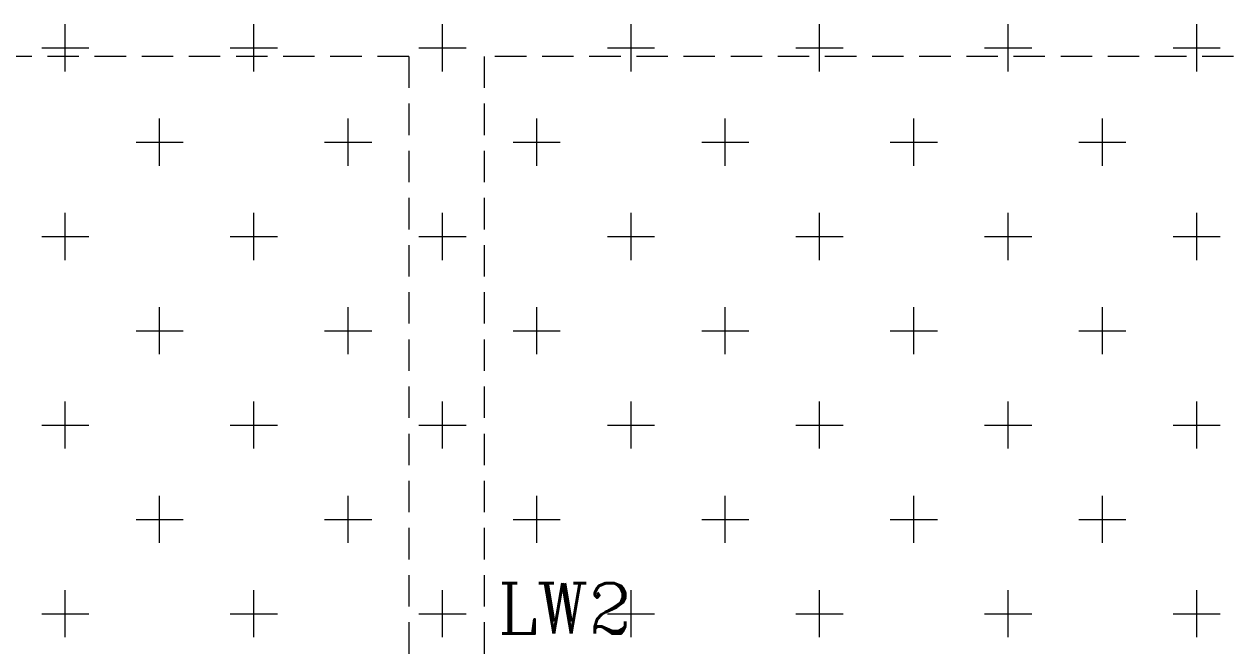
# Model space of a CAD drawing. Header units: millimetres. Extents: x 331487 to 517269, y 198509 to 399936.
# Drawn here: x 393590 to 398409, y 387587 to 390062 of the extents above; entities that cross this region are included whole.
import ezdxf

# ---------------------------------------------------------------- set-up
doc = ezdxf.new("R2010")
doc.units = ezdxf.units.MM
doc.header["$MEASUREMENT"] = 0
doc.linetypes.add('DASHED2', pattern=[0.375, 0.25, -0.125])
doc.layers.add('BEAM', color=1, linetype='Continuous', lineweight=5)
doc.layers.add('COLUMN', color=6, linetype='Continuous')
doc.styles.add('RC', font='romanc.shx', dxfattribs={"height": 200})

msp = doc.modelspace()

# ---------------------------------------------------------------- linework, layer by layer
at = {"layer": 'BEAM', "color": 253, "linetype": 'Continuous', "ltscale": 750}
for p, q in [((393753.6, 389934), (393753.6, 390062)), ((394503.6, 389934), (394503.6, 390062)), ((395253.6, 389874.5), (395253.6, 390062)), ((396003.6, 389934), (396003.6, 390062)), ((396753.6, 389934), (396753.6, 390062)), ((397503.6, 389934), (397503.6, 390062)), ((398253.6, 389934), (398253.6, 390062)), ((393659.8, 389968.2), (393847.3, 389968.2)), ((394409.8, 389968.2), (394597.3, 389968.2)), ((395159.8, 389968.2), (395347.3, 389968.2)), ((395909.8, 389968.2), (396097.3, 389968.2)), ((396659.8, 389968.2), (396847.3, 389968.2)), ((397409.8, 389968.2), (397597.3, 389968.2)), ((398159.8, 389968.2), (398347.3, 389968.2)), ((393753.6, 389874.5), (393753.6, 389934)), ((394503.6, 389874.5), (394503.6, 389934)), ((396003.6, 389874.5), (396003.6, 389934)), ((396753.6, 389874.5), (396753.6, 389934)), ((397503.6, 389874.5), (397503.6, 389934)), ((398253.6, 389874.5), (398253.6, 389934)), ((394128.6, 389499.5), (394128.6, 389687)), ((394878.6, 389499.5), (394878.6, 389687)), ((395628.6, 389499.5), (395628.6, 389687)), ((396378.6, 389499.5), (396378.6, 389687)), ((397128.6, 389499.5), (397128.6, 389687)), ((397878.6, 389499.5), (397878.6, 389687)), ((394034.8, 389593.2), (394222.3, 389593.2)), ((394784.8, 389593.2), (394972.3, 389593.2)), ((395534.8, 389593.2), (395722.3, 389593.2)), ((396284.8, 389593.2), (396472.3, 389593.2)), ((397034.8, 389593.2), (397222.3, 389593.2)), ((397784.8, 389593.2), (397972.3, 389593.2)), ((393753.6, 389124.5), (393753.6, 389312)), ((394503.6, 389124.5), (394503.6, 389312)), ((395253.6, 389124.5), (395253.6, 389312)), ((396003.6, 389124.5), (396003.6, 389312)), ((396753.6, 389124.5), (396753.6, 389312)), ((397503.6, 389124.5), (397503.6, 389312)), ((398253.6, 389124.5), (398253.6, 389312)), ((393659.8, 389218.2), (393847.3, 389218.2)), ((394409.8, 389218.2), (394597.3, 389218.2)), ((395159.8, 389218.2), (395347.3, 389218.2)), ((395909.8, 389218.2), (396097.3, 389218.2)), ((396659.8, 389218.2), (396847.3, 389218.2)), ((397409.8, 389218.2), (397597.3, 389218.2)), ((398159.8, 389218.2), (398347.3, 389218.2)), ((394128.6, 388749.5), (394128.6, 388937)), ((394878.6, 388749.5), (394878.6, 388937)), ((395628.6, 388749.5), (395628.6, 388937)), ((396378.6, 388749.5), (396378.6, 388937)), ((397128.6, 388749.5), (397128.6, 388937)), ((397878.6, 388749.5), (397878.6, 388937)), ((394034.8, 388843.2), (394222.3, 388843.2)), ((394784.8, 388843.2), (394972.3, 388843.2)), ((395534.8, 388843.2), (395722.3, 388843.2)), ((396284.8, 388843.2), (396472.3, 388843.2)), ((397034.8, 388843.2), (397222.3, 388843.2)), ((397784.8, 388843.2), (397972.3, 388843.2)), ((393753.6, 388374.5), (393753.6, 388562)), ((394503.6, 388374.5), (394503.6, 388562)), ((395253.6, 388374.5), (395253.6, 388562)), ((396003.6, 388374.5), (396003.6, 388562)), ((396753.6, 388374.5), (396753.6, 388562)), ((397503.6, 388374.5), (397503.6, 388562)), ((398253.6, 388374.5), (398253.6, 388562)), ((393659.8, 388468.2), (393847.3, 388468.2)), ((394409.8, 388468.2), (394597.3, 388468.2)), ((395159.8, 388468.2), (395347.3, 388468.2)), ((395909.8, 388468.2), (396097.3, 388468.2)), ((396659.8, 388468.2), (396847.3, 388468.2)), ((397409.8, 388468.2), (397597.3, 388468.2)), ((398159.8, 388468.2), (398347.3, 388468.2)), ((394128.6, 387999.5), (394128.6, 388187)), ((394878.6, 387999.5), (394878.6, 388187)), ((395628.6, 387999.5), (395628.6, 388187)), ((396378.6, 387999.5), (396378.6, 388187)), ((397128.6, 387999.5), (397128.6, 388187)), ((397878.6, 387999.5), (397878.6, 388187)), ((394034.8, 388093.2), (394222.3, 388093.2)), ((394784.8, 388093.2), (394972.3, 388093.2)), ((395534.8, 388093.2), (395722.3, 388093.2)), ((396284.8, 388093.2), (396472.3, 388093.2)), ((397034.8, 388093.2), (397222.3, 388093.2)), ((397784.8, 388093.2), (397972.3, 388093.2)), ((393753.6, 387624.5), (393753.6, 387812)), ((394503.6, 387624.5), (394503.6, 387812)), ((395253.6, 387624.5), (395253.6, 387812)), ((396003.6, 387624.5), (396003.6, 387812)), ((396753.6, 387624.5), (396753.6, 387812)), ((397503.6, 387624.5), (397503.6, 387812)), ((398253.6, 387624.5), (398253.6, 387812)), ((393659.8, 387718.2), (393847.3, 387718.2)), ((394409.8, 387718.2), (394597.3, 387718.2)), ((395159.8, 387718.2), (395347.3, 387718.2)), ((395909.8, 387718.2), (396097.3, 387718.2)), ((396659.8, 387718.2), (396847.3, 387718.2)), ((397409.8, 387718.2), (397597.3, 387718.2)), ((398159.8, 387718.2), (398347.3, 387718.2))]:
    msp.add_line(p, q, dxfattribs=at)
at = {"layer": 'BEAM', "linetype": 'DASHED2', "ltscale": 500}
for p, q in [((395120.1, 389934), (387965.1, 389934)), ((395120.1, 389934), (395120.1, 387549)), ((402900.1, 389934), (395420.1, 389934)), ((395420.1, 389934), (395420.1, 387549))]:
    msp.add_line(p, q, dxfattribs=at)

# ---------------------------------------------------------------- texts
at = {"layer": 'COLUMN', "style": 'RC'}
msp.add_text('LW2', height=200, dxfattribs=at).set_placement((395474.2, 387639.2))

doc.saveas('drawing.dxf')
